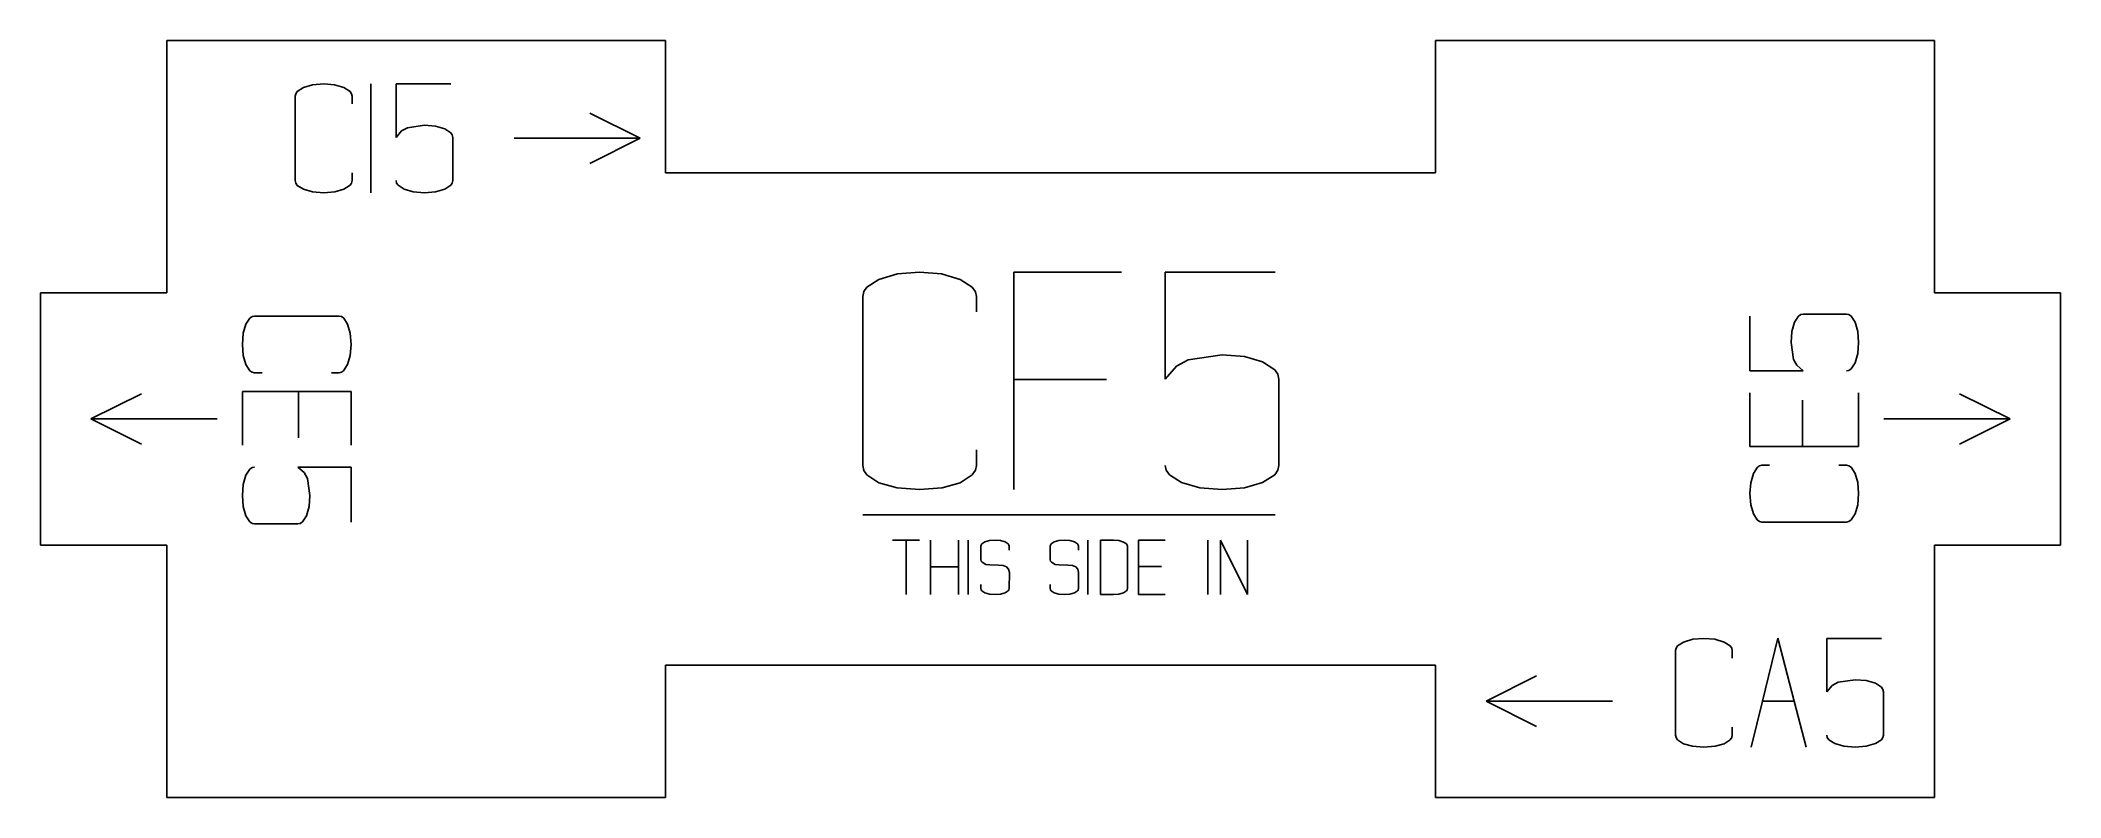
# Model space of a CAD drawing. Header units: millimetres. Extents: x 55.5 to 135.5, y -87.4 to -57.4.
import ezdxf

# ---------------------------------------------------------------- set-up
doc = ezdxf.new("R2010")
doc.units = ezdxf.units.MM
doc.layers.add('code', color=2, linetype='Continuous')
doc.layers.add('drawings', color=7, linetype='Continuous')

msp = doc.modelspace()

# ---------------------------------------------------------------- linework, layer by layer
at = {"layer": 'code'}
for p, q in [((65.869, -59.231), (66.236, -59.123)), ((66.236, -59.123), (65.869, -59.231)), ((66.236, -59.123), (66.674, -59.087)), ((66.674, -59.087), (66.236, -59.123)), ((66.674, -59.087), (67.108, -59.123)), ((67.108, -59.123), (66.674, -59.087)), ((67.108, -59.123), (67.474, -59.231)), ((67.474, -59.231), (67.108, -59.123)), ((68.541, -59.081), (68.541, -63.395)), ((69.541, -61.204), (69.541, -59.087)), ((69.541, -59.087), (71.714, -59.087)), ((71.714, -59.087), (69.541, -59.087)), ((69.541, -59.087), (69.541, -61.204)), ((65.55, -59.568), (65.57, -59.472)), ((65.57, -59.472), (65.55, -59.568)), ((65.55, -62.914), (65.55, -59.568)), ((65.55, -59.568), (65.55, -62.914)), ((65.57, -59.472), (65.63, -59.384)), ((65.63, -59.384), (65.57, -59.472)), ((65.63, -59.384), (65.869, -59.231)), ((65.869, -59.231), (65.63, -59.384)), ((67.474, -59.231), (67.717, -59.387)), ((67.717, -59.387), (67.474, -59.231)), ((67.717, -59.387), (67.778, -59.474)), ((67.778, -59.474), (67.717, -59.387)), ((67.778, -59.474), (67.798, -59.568)), ((67.798, -59.568), (67.778, -59.474)), ((67.798, -59.568), (67.798, -59.874)), ((67.798, -59.874), (67.798, -59.568)), ((70.665, -60.723), (69.991, -60.823)), ((69.991, -60.823), (70.665, -60.723)), ((71.106, -60.758), (70.665, -60.723)), ((70.665, -60.723), (71.106, -60.758)), ((71.468, -60.863), (71.106, -60.758)), ((71.106, -60.758), (71.468, -60.863)), ((77.214, -60.238), (79.214, -61.238)), ((69.76, -60.949), (69.541, -61.204)), ((69.541, -61.204), (69.76, -60.949)), ((69.991, -60.823), (69.76, -60.949)), ((69.76, -60.949), (69.991, -60.823)), ((71.709, -61.019), (71.468, -60.863)), ((71.468, -60.863), (71.709, -61.019)), ((71.769, -61.107), (71.709, -61.019)), ((71.709, -61.019), (71.769, -61.107)), ((71.789, -61.204), (71.769, -61.107)), ((71.769, -61.107), (71.789, -61.204)), ((71.789, -62.914), (71.789, -61.204)), ((71.789, -61.204), (71.789, -62.914)), ((74.214, -61.238), (79.214, -61.238)), ((77.214, -62.238), (79.214, -61.238)), ((65.57, -63.013), (65.55, -62.914)), ((65.55, -62.914), (65.57, -63.013)), ((65.63, -63.103), (65.57, -63.013)), ((65.57, -63.013), (65.63, -63.103)), ((65.869, -63.258), (65.63, -63.103)), ((65.63, -63.103), (65.869, -63.258)), ((67.717, -63.1), (67.474, -63.258)), ((67.474, -63.258), (67.717, -63.1)), ((67.778, -63.011), (67.717, -63.1)), ((67.717, -63.1), (67.778, -63.011)), ((67.798, -62.914), (67.778, -63.011)), ((67.778, -63.011), (67.798, -62.914)), ((67.798, -62.608), (67.798, -62.914)), ((67.798, -62.914), (67.798, -62.608)), ((69.561, -63.01), (69.541, -62.914)), ((69.541, -62.914), (69.561, -63.01)), ((69.622, -63.099), (69.561, -63.01)), ((69.561, -63.01), (69.622, -63.099)), ((69.863, -63.254), (69.622, -63.099)), ((69.622, -63.099), (69.863, -63.254)), ((71.468, -63.254), (71.709, -63.099)), ((71.709, -63.099), (71.468, -63.254)), ((71.709, -63.099), (71.769, -63.01)), ((71.769, -63.01), (71.709, -63.099)), ((71.769, -63.01), (71.789, -62.914)), ((71.789, -62.914), (71.769, -63.01)), ((66.23, -63.361), (65.869, -63.258)), ((65.869, -63.258), (66.23, -63.361)), ((66.674, -63.395), (66.23, -63.361)), ((66.23, -63.361), (66.674, -63.395)), ((67.118, -63.361), (66.674, -63.395)), ((66.674, -63.395), (67.118, -63.361)), ((67.474, -63.258), (67.118, -63.361)), ((67.118, -63.361), (67.474, -63.258)), ((70.224, -63.36), (69.863, -63.254)), ((70.665, -63.395), (70.224, -63.36)), ((71.106, -63.36), (70.665, -63.395)), ((71.468, -63.254), (71.106, -63.36)), ((88.067, -67.311), (88.186, -67.135)), ((88.186, -67.135), (88.664, -66.829)), ((88.664, -66.829), (89.398, -66.614)), ((89.398, -66.614), (90.275, -66.542)), ((90.275, -66.542), (91.143, -66.614)), ((91.143, -66.614), (91.873, -66.829)), ((91.873, -66.829), (92.36, -67.141)), ((92.36, -67.141), (92.482, -67.316)), ((94.009, -70.8), (94.009, -66.542)), ((98.267, -66.542), (94.009, -66.542)), ((104.349, -66.542), (100.003, -66.542)), ((100.003, -66.542), (100.003, -70.775)), ((88.027, -67.503), (88.067, -67.311)), ((88.027, -74.196), (88.027, -67.503)), ((92.482, -67.316), (92.523, -67.503)), ((92.523, -68.115), (92.523, -67.503)), ((63.491, -68.958), (63.594, -68.597)), ((63.594, -68.597), (63.491, -68.958)), ((63.594, -68.597), (63.749, -68.359)), ((63.749, -68.359), (63.594, -68.597)), ((63.749, -68.359), (63.839, -68.299)), ((63.839, -68.299), (63.749, -68.359)), ((63.839, -68.299), (63.937, -68.279)), ((63.937, -68.279), (63.839, -68.299)), ((63.937, -68.279), (67.284, -68.279)), ((67.284, -68.279), (63.937, -68.279)), ((67.284, -68.279), (67.38, -68.299)), ((67.38, -68.299), (67.284, -68.279)), ((67.38, -68.299), (67.468, -68.359)), ((67.468, -68.359), (67.38, -68.299)), ((67.468, -68.359), (67.621, -68.597)), ((67.621, -68.597), (67.468, -68.359)), ((67.621, -68.597), (67.729, -68.964)), ((67.729, -68.964), (67.621, -68.597)), ((123.149, -70.452), (123.149, -68.279)), ((123.149, -68.279), (123.149, -70.452)), ((124.925, -68.526), (124.82, -68.887)), ((124.82, -68.887), (124.925, -68.526)), ((125.08, -68.284), (124.925, -68.526)), ((124.925, -68.526), (125.08, -68.284)), ((125.169, -68.224), (125.08, -68.284)), ((125.08, -68.284), (125.169, -68.224)), ((125.265, -68.204), (125.169, -68.224)), ((125.169, -68.224), (125.265, -68.204)), ((126.976, -68.204), (125.265, -68.204)), ((125.265, -68.204), (126.976, -68.204)), ((127.072, -68.224), (126.976, -68.204)), ((126.976, -68.204), (127.072, -68.224)), ((127.161, -68.284), (127.072, -68.224)), ((127.072, -68.224), (127.161, -68.284)), ((127.316, -68.526), (127.161, -68.284)), ((127.161, -68.284), (127.316, -68.526)), ((127.316, -68.526), (127.422, -68.887)), ((63.457, -69.403), (63.491, -68.958)), ((63.491, -68.958), (63.457, -69.403)), ((63.491, -69.846), (63.457, -69.403)), ((63.457, -69.403), (63.491, -69.846)), ((67.729, -68.964), (67.765, -69.403)), ((67.765, -69.403), (67.729, -68.964)), ((67.765, -69.403), (67.729, -69.837)), ((67.729, -69.837), (67.765, -69.403)), ((124.82, -68.887), (124.785, -69.328)), ((124.785, -69.328), (124.82, -68.887)), ((124.785, -69.328), (124.884, -70.002)), ((124.884, -70.002), (124.785, -69.328)), ((127.422, -68.887), (127.457, -69.328)), ((127.457, -69.328), (127.422, -69.769)), ((63.594, -70.202), (63.491, -69.846)), ((63.491, -69.846), (63.594, -70.202)), ((63.752, -70.446), (63.594, -70.202)), ((63.594, -70.202), (63.752, -70.446)), ((67.621, -70.202), (67.465, -70.446)), ((67.465, -70.446), (67.621, -70.202)), ((67.729, -69.837), (67.621, -70.202)), ((67.621, -70.202), (67.729, -69.837)), ((100.003, -70.775), (100.44, -70.266)), ((100.902, -70.013), (100.44, -70.266)), ((102.251, -69.813), (100.902, -70.013)), ((102.251, -69.813), (103.133, -69.884)), ((103.133, -69.884), (103.855, -70.094)), ((103.855, -70.094), (104.338, -70.405)), ((124.884, -70.002), (125.011, -70.233)), ((125.011, -70.233), (124.884, -70.002)), ((125.011, -70.233), (125.265, -70.452)), ((125.265, -70.452), (125.011, -70.233)), ((127.161, -70.371), (127.072, -70.432)), ((127.072, -70.432), (127.161, -70.371)), ((127.316, -70.13), (127.161, -70.371)), ((127.161, -70.371), (127.316, -70.13)), ((127.422, -69.769), (127.316, -70.13)), ((63.841, -70.506), (63.752, -70.446)), ((63.752, -70.446), (63.841, -70.506)), ((63.937, -70.527), (63.841, -70.506)), ((63.841, -70.506), (63.937, -70.527)), ((64.243, -70.527), (63.937, -70.527)), ((63.937, -70.527), (64.243, -70.527)), ((67.284, -70.527), (66.978, -70.527)), ((66.978, -70.527), (67.284, -70.527)), ((67.378, -70.506), (67.284, -70.527)), ((67.284, -70.527), (67.378, -70.506)), ((67.465, -70.446), (67.378, -70.506)), ((67.378, -70.506), (67.465, -70.446)), ((94.009, -75.158), (94.009, -70.8)), ((97.668, -70.8), (94.009, -70.8)), ((104.338, -70.405), (104.458, -70.583)), ((104.458, -70.583), (104.498, -70.775)), ((104.498, -70.775), (104.498, -74.196)), ((125.265, -70.452), (123.149, -70.452)), ((123.149, -70.452), (125.265, -70.452)), ((127.072, -70.432), (126.976, -70.452)), ((126.976, -70.452), (127.072, -70.432)), ((59.457, -71.359), (57.457, -72.359)), ((63.457, -71.27), (67.765, -71.27)), ((65.673, -71.27), (63.457, -71.27)), ((63.457, -71.27), (63.457, -73.399)), ((63.457, -73.399), (63.457, -71.27)), ((67.765, -71.27), (65.673, -71.27)), ((65.673, -71.27), (65.673, -73.099)), ((65.673, -73.099), (65.673, -71.27)), ((67.765, -71.27), (67.765, -73.399)), ((67.765, -73.399), (67.765, -71.27)), ((123.149, -73.449), (123.149, -71.32)), ((123.149, -71.32), (123.149, -73.449)), ((125.24, -73.449), (125.24, -71.619)), ((125.24, -71.619), (125.24, -73.449)), ((127.457, -73.449), (127.457, -71.32)), ((127.457, -71.32), (127.457, -73.449)), ((131.457, -71.359), (133.457, -72.359)), ((62.457, -72.359), (57.457, -72.359)), ((59.457, -73.359), (57.457, -72.359)), ((128.457, -72.359), (133.457, -72.359)), ((131.457, -73.359), (133.457, -72.359)), ((92.523, -73.584), (92.523, -74.196)), ((127.457, -73.449), (123.149, -73.449)), ((123.149, -73.449), (125.24, -73.449)), ((125.24, -73.449), (127.457, -73.449)), ((63.597, -74.588), (63.753, -74.347)), ((63.753, -74.347), (63.597, -74.588)), ((63.753, -74.347), (63.841, -74.287)), ((63.841, -74.287), (63.753, -74.347)), ((63.841, -74.287), (63.937, -74.267)), ((63.937, -74.267), (63.841, -74.287)), ((65.903, -74.485), (65.648, -74.267)), ((65.648, -74.267), (67.765, -74.267)), ((67.765, -74.267), (65.648, -74.267)), ((65.648, -74.267), (65.903, -74.485)), ((67.765, -74.267), (67.765, -76.44)), ((67.765, -76.44), (67.765, -74.267)), ((88.067, -74.394), (88.027, -74.196)), ((88.186, -74.574), (88.067, -74.394)), ((92.482, -74.389), (92.36, -74.568)), ((92.523, -74.196), (92.482, -74.389)), ((100.003, -74.196), (100.043, -74.389)), ((100.164, -74.566), (100.043, -74.389)), ((104.458, -74.389), (104.338, -74.566)), ((104.498, -74.196), (104.458, -74.389)), ((123.292, -74.517), (123.448, -74.273)), ((123.448, -74.273), (123.292, -74.517)), ((123.448, -74.273), (123.536, -74.212)), ((123.536, -74.212), (123.448, -74.273)), ((123.536, -74.212), (123.63, -74.192)), ((123.63, -74.192), (123.536, -74.212)), ((123.63, -74.192), (123.935, -74.192)), ((123.935, -74.192), (123.63, -74.192)), ((126.67, -74.192), (126.976, -74.192)), ((126.976, -74.192), (126.67, -74.192)), ((126.976, -74.192), (127.072, -74.212)), ((127.072, -74.212), (126.976, -74.192)), ((127.072, -74.212), (127.162, -74.273)), ((127.162, -74.273), (127.072, -74.212)), ((127.162, -74.273), (127.319, -74.517)), ((127.319, -74.517), (127.162, -74.273)), ((63.457, -75.391), (63.492, -74.95)), ((63.492, -74.95), (63.597, -74.588)), ((66.029, -74.716), (65.903, -74.485)), ((65.903, -74.485), (66.029, -74.716)), ((66.129, -75.391), (66.029, -74.716)), ((66.029, -74.716), (66.129, -75.391)), ((88.664, -74.883), (88.186, -74.574)), ((89.385, -75.089), (88.664, -74.883)), ((90.275, -75.158), (89.385, -75.089)), ((91.162, -75.089), (90.275, -75.158)), ((91.873, -74.883), (91.162, -75.089)), ((92.36, -74.568), (91.873, -74.883)), ((100.646, -74.877), (100.164, -74.566)), ((101.369, -75.088), (100.646, -74.877)), ((102.251, -75.158), (101.369, -75.088)), ((103.133, -75.088), (102.251, -75.158)), ((103.855, -74.877), (103.133, -75.088)), ((104.338, -74.566), (103.855, -74.877)), ((123.149, -75.316), (123.185, -74.882)), ((123.185, -74.882), (123.149, -75.316)), ((123.185, -74.882), (123.292, -74.517)), ((123.292, -74.517), (123.185, -74.882)), ((127.319, -74.517), (127.422, -74.872)), ((127.422, -74.872), (127.319, -74.517)), ((127.422, -74.872), (127.457, -75.316)), ((127.457, -75.316), (127.422, -74.872)), ((63.492, -75.832), (63.457, -75.391)), ((63.597, -76.193), (63.492, -75.832)), ((65.988, -76.193), (66.094, -75.832)), ((66.094, -75.832), (65.988, -76.193)), ((66.094, -75.832), (66.129, -75.391)), ((66.129, -75.391), (66.094, -75.832)), ((123.185, -75.754), (123.149, -75.316)), ((123.149, -75.316), (123.185, -75.754)), ((123.292, -76.121), (123.185, -75.754)), ((123.185, -75.754), (123.292, -76.121)), ((127.422, -75.761), (127.319, -76.121)), ((127.319, -76.121), (127.422, -75.761)), ((127.457, -75.316), (127.422, -75.761)), ((127.422, -75.761), (127.457, -75.316)), ((63.597, -76.193), (63.753, -76.434)), ((63.753, -76.434), (63.597, -76.193)), ((63.753, -76.434), (63.841, -76.494)), ((63.841, -76.494), (63.753, -76.434)), ((63.841, -76.494), (63.937, -76.515)), ((63.937, -76.515), (63.841, -76.494)), ((63.937, -76.515), (65.648, -76.515)), ((65.648, -76.515), (63.937, -76.515)), ((65.648, -76.515), (65.744, -76.494)), ((65.744, -76.494), (65.648, -76.515)), ((65.744, -76.494), (65.833, -76.434)), ((65.833, -76.434), (65.744, -76.494)), ((65.833, -76.434), (65.988, -76.193)), ((65.988, -76.193), (65.833, -76.434)), ((88.027, -76.158), (104.349, -76.158)), ((123.445, -76.36), (123.292, -76.121)), ((123.292, -76.121), (123.445, -76.36)), ((123.534, -76.42), (123.445, -76.36)), ((123.445, -76.36), (123.534, -76.42)), ((123.63, -76.44), (123.534, -76.42)), ((123.534, -76.42), (123.63, -76.44)), ((126.976, -76.44), (123.63, -76.44)), ((123.63, -76.44), (126.976, -76.44)), ((127.075, -76.42), (126.976, -76.44)), ((126.976, -76.44), (127.075, -76.42)), ((127.165, -76.36), (127.075, -76.42)), ((127.075, -76.42), (127.165, -76.36)), ((127.319, -76.121), (127.165, -76.36)), ((127.165, -76.36), (127.319, -76.121)), ((89.741, -77.161), (89.201, -77.161)), ((89.201, -77.161), (90.272, -77.161)), ((90.272, -77.161), (89.741, -77.161)), ((89.741, -77.161), (89.741, -79.315)), ((89.741, -79.315), (89.741, -77.161)), ((90.699, -79.315), (90.699, -77.161)), ((90.699, -77.161), (90.699, -78.222)), ((91.817, -78.222), (91.817, -77.161)), ((91.817, -77.161), (91.817, -79.315)), ((92.198, -77.158), (92.198, -79.315)), ((92.698, -77.401), (92.708, -77.353)), ((92.708, -77.353), (92.698, -77.401)), ((92.698, -77.935), (92.698, -77.401)), ((92.698, -77.401), (92.698, -77.935)), ((92.708, -77.353), (92.738, -77.309)), ((92.738, -77.309), (92.708, -77.353)), ((92.738, -77.309), (92.859, -77.231)), ((92.859, -77.231), (92.738, -77.309)), ((92.859, -77.231), (93.039, -77.178)), ((93.039, -77.178), (92.859, -77.231)), ((93.039, -77.178), (93.26, -77.161)), ((93.26, -77.161), (93.039, -77.178)), ((93.26, -77.161), (93.48, -77.178)), ((93.48, -77.178), (93.26, -77.161)), ((93.48, -77.178), (93.661, -77.231)), ((93.661, -77.231), (93.48, -77.178)), ((93.661, -77.231), (93.782, -77.309)), ((93.782, -77.309), (93.661, -77.231)), ((93.782, -77.309), (93.812, -77.353)), ((93.812, -77.353), (93.782, -77.309)), ((93.812, -77.353), (93.822, -77.401)), ((93.822, -77.401), (93.812, -77.353)), ((93.822, -77.401), (93.822, -77.554)), ((93.822, -77.554), (93.822, -77.401)), ((95.442, -77.401), (95.452, -77.353)), ((95.452, -77.353), (95.442, -77.401)), ((95.442, -77.935), (95.442, -77.401)), ((95.442, -77.401), (95.442, -77.935)), ((95.452, -77.353), (95.482, -77.309)), ((95.482, -77.309), (95.452, -77.353)), ((95.482, -77.309), (95.603, -77.231)), ((95.603, -77.231), (95.482, -77.309)), ((95.603, -77.231), (95.783, -77.178)), ((95.783, -77.178), (95.603, -77.231)), ((95.783, -77.178), (96.004, -77.161)), ((96.004, -77.161), (95.783, -77.178)), ((96.004, -77.161), (96.224, -77.178)), ((96.224, -77.178), (96.004, -77.161)), ((96.224, -77.178), (96.405, -77.231)), ((96.405, -77.231), (96.224, -77.178)), ((96.405, -77.231), (96.526, -77.309)), ((96.526, -77.309), (96.405, -77.231)), ((96.526, -77.309), (96.556, -77.353)), ((96.556, -77.353), (96.526, -77.309)), ((96.556, -77.353), (96.566, -77.401)), ((96.566, -77.401), (96.556, -77.353)), ((96.566, -77.401), (96.566, -77.554)), ((96.566, -77.554), (96.566, -77.401)), ((96.937, -77.158), (96.937, -79.315)), ((97.437, -79.315), (97.437, -77.161)), ((97.437, -77.161), (97.946, -77.161)), ((97.946, -77.161), (98.163, -77.179)), ((98.163, -77.179), (98.346, -77.233)), ((98.346, -77.233), (98.468, -77.311)), ((98.468, -77.311), (98.498, -77.354)), ((98.498, -77.354), (98.508, -77.401)), ((98.508, -77.401), (98.508, -79.074)), ((98.936, -79.315), (98.936, -77.161)), ((98.936, -77.161), (100, -77.161)), ((100, -77.161), (98.936, -77.161)), ((98.936, -77.161), (98.936, -78.207)), ((101.683, -77.158), (101.683, -79.315)), ((102.183, -79.315), (102.183, -77.161)), ((102.183, -77.161), (103.263, -79.315)), ((103.263, -79.315), (102.183, -77.161)), ((102.183, -77.161), (102.183, -79.315)), ((103.263, -79.315), (103.263, -77.161)), ((103.263, -77.161), (103.263, -79.315)), ((90.699, -78.222), (91.817, -78.222)), ((91.817, -78.222), (90.699, -78.222)), ((90.699, -78.222), (90.699, -79.315)), ((91.817, -79.315), (91.817, -78.222)), ((92.71, -77.989), (92.698, -77.935)), ((92.698, -77.935), (92.71, -77.989)), ((92.746, -78.037), (92.71, -77.989)), ((92.71, -77.989), (92.746, -78.037)), ((92.892, -78.119), (92.746, -78.037)), ((92.746, -78.037), (92.892, -78.119)), ((93.055, -78.139), (92.892, -78.119)), ((92.892, -78.119), (93.055, -78.139)), ((93.396, -78.147), (93.055, -78.139)), ((93.055, -78.139), (93.396, -78.147)), ((93.584, -78.167), (93.396, -78.147)), ((93.396, -78.147), (93.584, -78.167)), ((93.718, -78.221), (93.584, -78.167)), ((93.584, -78.167), (93.718, -78.221)), ((93.8, -78.312), (93.718, -78.221)), ((93.718, -78.221), (93.8, -78.312)), ((93.828, -78.438), (93.8, -78.312)), ((93.8, -78.312), (93.828, -78.438)), ((95.454, -77.989), (95.442, -77.935)), ((95.442, -77.935), (95.454, -77.989)), ((95.49, -78.037), (95.454, -77.989)), ((95.454, -77.989), (95.49, -78.037)), ((95.635, -78.119), (95.49, -78.037)), ((95.49, -78.037), (95.635, -78.119)), ((95.799, -78.139), (95.635, -78.119)), ((95.635, -78.119), (95.799, -78.139)), ((96.14, -78.147), (95.799, -78.139)), ((95.799, -78.139), (96.14, -78.147)), ((96.328, -78.167), (96.14, -78.147)), ((96.14, -78.147), (96.328, -78.167)), ((96.462, -78.221), (96.328, -78.167)), ((96.328, -78.167), (96.462, -78.221)), ((96.544, -78.312), (96.462, -78.221)), ((96.462, -78.221), (96.544, -78.312)), ((96.572, -78.438), (96.544, -78.312)), ((96.544, -78.312), (96.572, -78.438)), ((98.936, -78.207), (99.85, -78.207)), ((99.85, -78.207), (98.936, -78.207)), ((98.936, -78.207), (98.936, -79.315)), ((92.698, -78.921), (92.698, -79.074)), ((92.698, -79.074), (92.698, -78.921)), ((92.698, -79.074), (92.708, -79.122)), ((92.708, -79.122), (92.698, -79.074)), ((92.708, -79.122), (92.738, -79.167)), ((92.738, -79.167), (92.708, -79.122)), ((92.738, -79.167), (92.859, -79.245)), ((92.859, -79.245), (92.738, -79.167)), ((93.661, -79.245), (93.782, -79.167)), ((93.782, -79.167), (93.661, -79.245)), ((93.782, -79.167), (93.812, -79.122)), ((93.812, -79.122), (93.782, -79.167)), ((93.812, -79.122), (93.822, -79.074)), ((93.822, -79.074), (93.812, -79.122)), ((93.822, -79.074), (93.828, -78.438)), ((93.828, -78.438), (93.822, -79.074)), ((95.442, -78.921), (95.442, -79.074)), ((95.442, -79.074), (95.442, -78.921)), ((95.442, -79.074), (95.452, -79.122)), ((95.452, -79.122), (95.442, -79.074)), ((95.452, -79.122), (95.482, -79.167)), ((95.482, -79.167), (95.452, -79.122)), ((95.482, -79.167), (95.603, -79.245)), ((95.603, -79.245), (95.482, -79.167)), ((96.405, -79.245), (96.526, -79.167)), ((96.526, -79.167), (96.405, -79.245)), ((96.526, -79.167), (96.556, -79.122)), ((96.556, -79.122), (96.526, -79.167)), ((96.556, -79.122), (96.566, -79.074)), ((96.566, -79.074), (96.556, -79.122)), ((96.566, -79.074), (96.572, -78.438)), ((96.572, -78.438), (96.566, -79.074)), ((98.468, -79.167), (98.346, -79.246)), ((98.498, -79.123), (98.468, -79.167)), ((98.508, -79.074), (98.498, -79.123)), ((92.859, -79.245), (93.039, -79.297)), ((93.039, -79.297), (92.859, -79.245)), ((93.039, -79.297), (93.26, -79.315)), ((93.26, -79.315), (93.039, -79.297)), ((93.26, -79.315), (93.48, -79.297)), ((93.48, -79.297), (93.26, -79.315)), ((93.48, -79.297), (93.661, -79.245)), ((93.661, -79.245), (93.48, -79.297)), ((95.603, -79.245), (95.783, -79.297)), ((95.783, -79.297), (95.603, -79.245)), ((95.783, -79.297), (96.004, -79.315)), ((96.004, -79.315), (95.783, -79.297)), ((96.004, -79.315), (96.224, -79.297)), ((96.224, -79.297), (96.004, -79.315)), ((96.224, -79.297), (96.405, -79.245)), ((96.405, -79.245), (96.224, -79.297)), ((97.946, -79.315), (97.437, -79.315)), ((98.168, -79.298), (97.946, -79.315)), ((98.346, -79.246), (98.168, -79.298)), ((98.936, -79.315), (100, -79.315)), ((100, -79.315), (98.936, -79.315)), ((120.227, -81.436), (120.207, -81.532)), ((120.207, -81.532), (120.207, -84.879)), ((120.286, -81.348), (120.227, -81.436)), ((120.525, -81.195), (120.286, -81.348)), ((120.892, -81.087), (120.525, -81.195)), ((121.331, -81.051), (120.892, -81.087)), ((121.765, -81.087), (121.331, -81.051)), ((122.13, -81.195), (121.765, -81.087)), ((122.373, -81.351), (122.13, -81.195)), ((122.434, -81.438), (122.373, -81.351)), ((122.455, -81.532), (122.434, -81.438)), ((122.455, -81.532), (122.455, -81.838)), ((124.259, -81.045), (123.647, -83.537)), ((124.908, -83.542), (124.259, -81.045)), ((126.195, -81.051), (126.195, -83.168)), ((126.195, -81.051), (128.367, -81.051)), ((114.707, -82.537), (112.707, -83.537)), ((126.195, -83.168), (126.413, -82.913)), ((126.413, -82.913), (126.644, -82.787)), ((126.644, -82.787), (127.318, -82.687)), ((127.318, -82.687), (127.759, -82.722)), ((127.759, -82.722), (128.121, -82.828)), ((128.121, -82.828), (128.362, -82.983)), ((128.362, -82.983), (128.422, -83.072)), ((128.422, -83.072), (128.442, -83.168)), ((128.442, -83.168), (128.442, -84.879)), ((117.707, -83.537), (112.707, -83.537)), ((114.707, -84.537), (112.707, -83.537)), ((123.647, -83.537), (123.198, -85.359)), ((123.647, -83.537), (124.908, -83.542)), ((125.383, -85.359), (124.908, -83.542)), ((122.455, -84.879), (122.455, -84.573)), ((120.207, -84.879), (120.227, -84.977)), ((120.227, -84.977), (120.286, -85.067)), ((120.286, -85.067), (120.525, -85.222)), ((120.525, -85.222), (120.886, -85.325)), ((120.886, -85.325), (121.331, -85.359)), ((121.331, -85.359), (121.774, -85.325)), ((121.774, -85.325), (122.13, -85.222)), ((122.13, -85.222), (122.373, -85.064)), ((122.373, -85.064), (122.434, -84.975)), ((122.434, -84.975), (122.455, -84.879)), ((126.215, -84.975), (126.195, -84.879)), ((126.215, -84.975), (126.275, -85.064)), ((126.275, -85.064), (126.516, -85.219)), ((126.877, -85.324), (126.516, -85.219)), ((127.318, -85.359), (126.877, -85.324)), ((127.759, -85.324), (127.318, -85.359)), ((128.121, -85.219), (127.759, -85.324)), ((128.362, -85.064), (128.121, -85.219)), ((128.422, -84.975), (128.362, -85.064)), ((128.442, -84.879), (128.422, -84.975))]:
    msp.add_line(p, q, dxfattribs=at)
at = {"layer": 'drawings'}
for p, q in [((80.207, -57.359), (60.457, -57.359)), ((60.457, -57.359), (60.457, -67.359)), ((80.207, -57.359), (80.207, -62.609)), ((110.707, -57.359), (130.457, -57.359)), ((110.707, -62.609), (110.707, -57.359)), ((130.457, -57.359), (130.457, -67.359)), ((80.207, -62.609), (110.707, -62.609)), ((55.457, -67.359), (55.457, -77.359)), ((60.457, -67.359), (55.457, -67.359)), ((130.457, -67.359), (135.457, -67.359)), ((135.457, -67.359), (135.457, -77.359)), ((55.457, -77.359), (60.457, -77.359)), ((60.457, -77.359), (60.457, -87.359)), ((130.457, -77.359), (130.457, -87.359)), ((135.457, -77.359), (130.457, -77.359)), ((80.207, -87.359), (80.207, -82.109)), ((80.207, -82.109), (110.707, -82.109)), ((110.707, -82.109), (110.707, -87.359)), ((60.457, -87.359), (80.207, -87.359)), ((130.457, -87.359), (110.707, -87.359))]:
    msp.add_line(p, q, dxfattribs=at)

doc.saveas('drawing.dxf')
